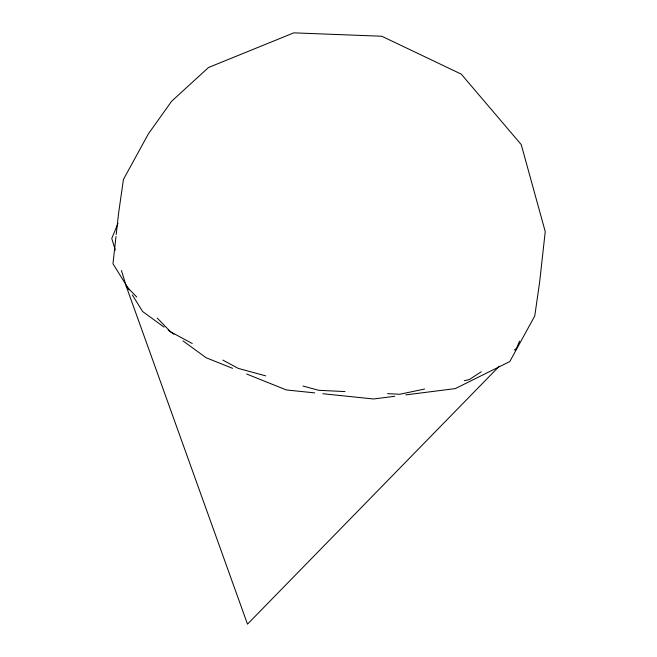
<?xml version="1.0" encoding="UTF-8"?>
<svg xmlns="http://www.w3.org/2000/svg" width="657" height="657" viewBox="0 0 657 657"><rect width="100%" height="100%" fill="white"/><g stroke="black" fill="none" stroke-linecap="round" stroke-linejoin="round"><path stroke-width="0.99" d="M115.993 236.561L112.971 263.761L129.15 289.811M116.215 234.541L118.564 213.385L123.442 179.41L148.425 133.806L171.666 101.203L208.507 67.507L293.794 32.85L381.816 36.242L461.247 74.118L521.223 144.573L545.236 231.593L539.652 281.976L534.765 315.951L509.791 361.555L455.342 388.591L405.862 394.873M118.055 223.281L111.764 238.434L115.295 250.12M514.981 350.132L516.41 348.67L519.556 341.09M499.246 366.253L247.5 624.15L126.201 286.181L121.488 270.585M481.252 371.755L469.246 379.631L464.285 380.674M514.694 349.795L516.41 348.67M424.603 389.034L399.809 394.249L387.638 393.658M394.75 396.286L373.546 398.98L322.833 393.732M345.04 391.58L318.67 390.299L302.959 386.02M314.719 392.886L286.329 389.946L246.679 374.022M265.658 375.853L238.179 368.372L222.854 360.085M232.521 368.331L206.084 357.712L183.016 340.917M192.222 343.504L170.59 331.81L157.204 318.045M164.053 327.12L142.626 311.525L132.386 295.026M168.176 330.118L173.949 334.314M126.201 286.181L136.771 297.046"/></g></svg>
